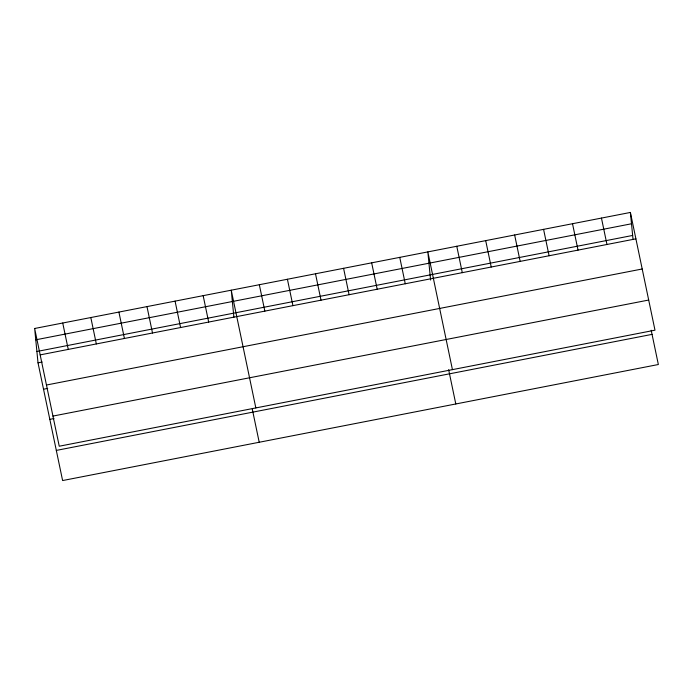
<?xml version="1.0" encoding="UTF-8"?>
<svg xmlns="http://www.w3.org/2000/svg" width="693" height="693" viewBox="0 0 693 693"><rect width="100%" height="100%" fill="white"/><g stroke="black" fill="none" stroke-linecap="round" stroke-linejoin="round"><path stroke-width="1.04" d="M34.65 328.482L630.387 212.448L654.989 330.18L59.243 446.223L34.65 328.482L38.011 362.82L62.613 480.552L658.35 364.518L651.186 330.232M35.759 339.813L631.496 223.778M36.902 351.49L632.64 235.447M40.168 354.885L635.905 238.842M38.011 362.82L42.178 362.006M46.466 385.022L642.203 268.988M43.529 389.215L47.687 388.401M52.954 416.077L648.691 300.043M49.827 419.36L53.985 418.546M56.315 450.415L652.052 334.373M601.455 218.078L606.964 244.482M572.513 223.718L578.031 250.112M543.581 229.357L549.099 255.752M514.648 234.988L520.157 261.391M485.706 240.627L491.224 267.022M456.774 246.266L462.292 272.661M452.434 369.638L427.841 251.897L430.596 280.05M448.64 369.69L455.795 403.967M399.748 257.372L405.266 283.766M371.665 262.838L377.183 289.241M343.581 268.312L349.099 294.707M315.497 273.778L321.015 300.182M287.413 279.253L292.931 305.648M259.329 284.719L264.847 311.122M255.838 407.926L231.245 290.194L233.905 317.316M252.261 409.017L259.208 442.264M203.162 295.66L208.671 322.063M175.078 301.134L180.587 327.529M146.985 306.601L152.503 333.004M118.901 312.075L124.419 338.47M90.818 317.541L96.336 343.945M62.734 323.016L68.252 349.411M630.387 212.448L633.047 239.57"/></g></svg>
